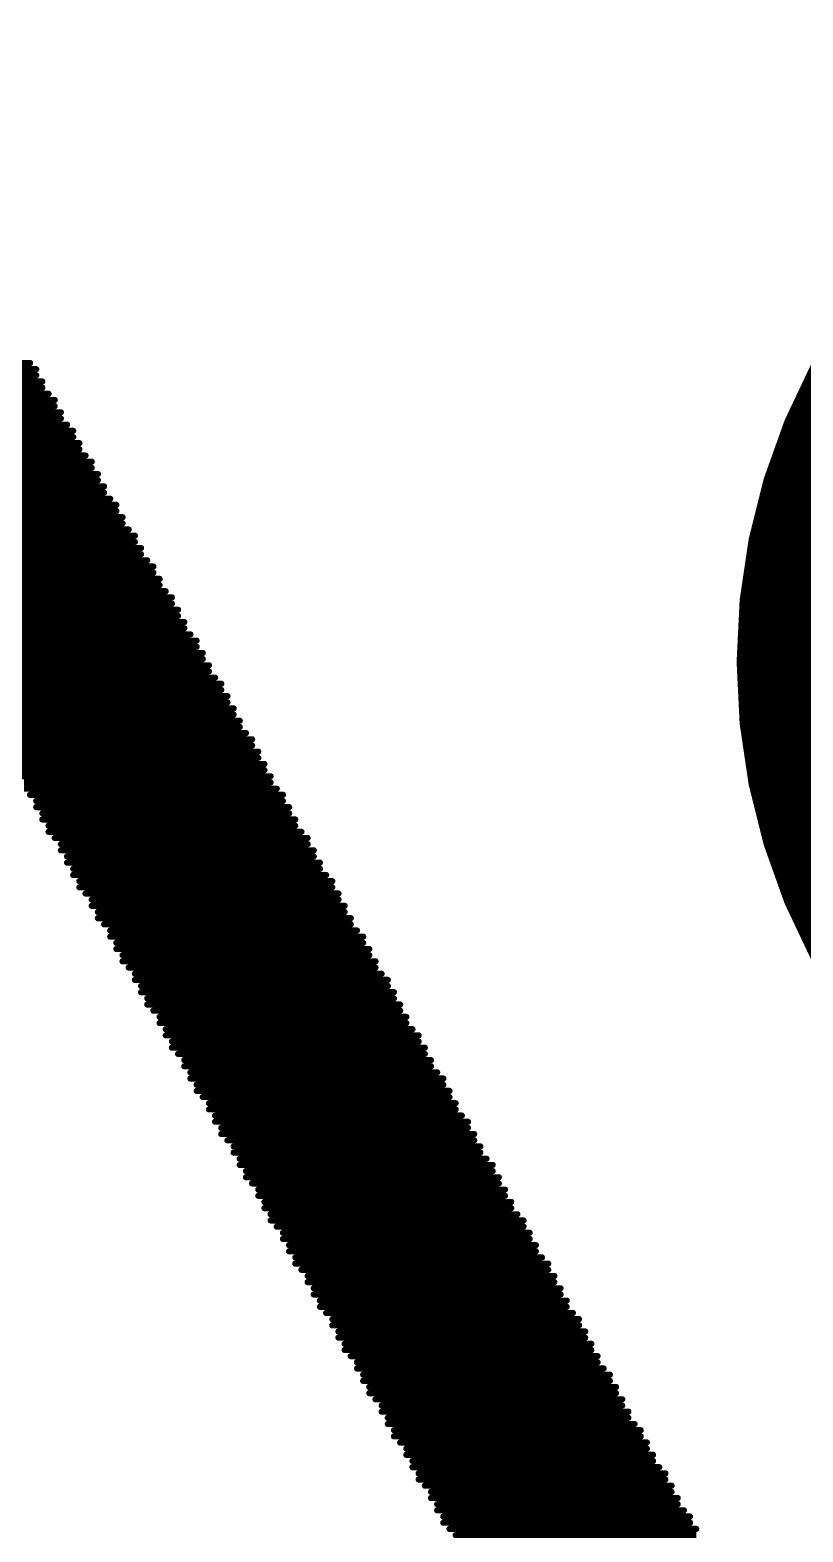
# Model space of a CAD drawing. Header units: inches. Extents: x 32166 to 66782, y 2386 to 7162.
# Drawn here: x 33135.6 to 33167.4, y 3663.3 to 3725.1 of the extents above; entities that cross this region are included whole.
import ezdxf

# ---------------------------------------------------------------- set-up
doc = ezdxf.new("R2010")
doc.units = ezdxf.units.IN
doc.header["$LTSCALE"] = 0.64311
doc.header["$MEASUREMENT"] = 0
doc.layers.get('0').update_dxf_attribs({"linetype": 'CONTINUOUS'})
for name, color, linetype in [('MULTILAYER', 9, 'CONTINUOUS'), ('TOPLAYER', 1, 'CONTINUOUS'), ('TOPOVERLAY', 2, 'CONTINUOUS'), ('TOPSOLDER', 216, 'CONTINUOUS')]:
    doc.layers.add(name, color=color, linetype=linetype)

# ---------------------------------------------------------------- blocks, each defined once
blk = doc.blocks.new('_________1')
at = {"layer": 'TOPOVERLAY', "const_width": 0.0254}
for points in [[(-2.6416, 1.2954), (-3.6322, 1.2954)], [(-2.6162, 1.27), (-3.6322, 1.27)], [(-2.5908, 1.2446), (-3.6068, 1.2446)], [(-2.5908, 1.2192), (-3.6068, 1.2192)], [(-2.5654, 1.1938), (-3.5814, 1.1938)], [(-2.5654, 1.1684), (-3.556, 1.1684)], [(-2.54, 1.143), (-3.556, 1.143)], [(-2.54, 1.1176), (-3.5306, 1.1176)], [(-2.5146, 1.0922), (-3.5306, 1.0922)], [(-2.4892, 1.0668), (-3.5052, 1.0668)], [(-2.4892, 1.0414), (-3.5052, 1.0414)], [(-2.4638, 1.016), (-3.4798, 1.016)], [(-2.4638, 0.9906), (-3.4544, 0.9906)], [(-2.4384, 0.9652), (-3.4544, 0.9652)], [(-2.4384, 0.9398), (-3.429, 0.9398)], [(-2.413, 0.9144), (-3.429, 0.9144)], [(-2.3876, 0.889), (-3.4036, 0.889)], [(-2.3876, 0.8636), (-3.4036, 0.8636)], [(-2.3622, 0.8382), (-3.3782, 0.8382)], [(-2.3622, 0.8128), (-3.3528, 0.8128)], [(-2.3368, 0.7874), (-3.3528, 0.7874)], [(-2.3368, 0.762), (-3.3274, 0.762)], [(-2.3114, 0.7366), (-3.3274, 0.7366)], [(-2.286, 0.7112), (-3.302, 0.7112)], [(-2.286, 0.6858), (-3.302, 0.6858)], [(-2.2606, 0.6604), (-3.2766, 0.6604)], [(-2.2606, 0.635), (-3.2766, 0.635)], [(-2.2352, 0.6096), (-3.2512, 0.6096)], [(-2.2352, 0.5842), (-3.2258, 0.5842)], [(-2.2098, 0.5588), (-3.2258, 0.5588)], [(-2.1844, 0.5334), (-3.2004, 0.5334)], [(-2.1844, 0.508), (-3.2004, 0.508)], [(-2.159, 0.4826), (-3.175, 0.4826)], [(-2.159, 0.4572), (-3.175, 0.4572)], [(-2.1336, 0.4318), (-3.1496, 0.4318)], [(-2.1336, 0.4064), (-3.1496, 0.4064)], [(-2.1082, 0.381), (-3.1242, 0.381)], [(-2.0828, 0.3556), (-3.0988, 0.3556)], [(-2.0828, 0.3302), (-3.0988, 0.3302)], [(-2.0574, 0.3048), (-3.0734, 0.3048)], [(-2.0574, 0.2794), (-3.0734, 0.2794)], [(-2.032, 0.254), (-3.048, 0.254)], [(-2.032, 0.2286), (-3.048, 0.2286)], [(-2.0066, 0.2032), (-3.0226, 0.2032)], [(-1.9812, 0.1778), (-3.0226, 0.1778)], [(-1.9812, 0.1524), (-2.9972, 0.1524)], [(-1.9558, 0.127), (-2.9718, 0.127)], [(-1.9558, 0.1016), (-2.9718, 0.1016)], [(-1.9304, 0.0762), (-2.9464, 0.0762)], [(-1.9304, 0.0508), (-2.9464, 0.0508)], [(-1.905, 0.0254), (-2.921, 0.0254)], [(-1.8796, 0), (-2.921, 0)], [(-1.8796, -0.0254), (-2.8956, -0.0254)], [(-1.8542, -0.0508), (-2.8702, -0.0508)], [(-1.8542, -0.0762), (-2.8702, -0.0762)], [(-1.8288, -0.1016), (-2.8448, -0.1016)], [(-1.8288, -0.127), (-2.8448, -0.127)], [(-1.8034, -0.1524), (-2.8194, -0.1524)], [(-1.778, -0.1778), (-2.8194, -0.1778)], [(-1.778, -0.2032), (-2.794, -0.2032)], [(-1.7526, -0.2286), (-2.794, -0.2286)], [(-1.7526, -0.254), (-2.7686, -0.254)], [(-1.7272, -0.2794), (-2.7432, -0.2794)], [(-1.7272, -0.3048), (-2.7432, -0.3048)], [(-1.7018, -0.3302), (-2.7178, -0.3302)], [(-1.6764, -0.3556), (-2.7178, -0.3556)], [(-1.6764, -0.381), (-2.6924, -0.381)], [(-1.651, -0.4064), (-2.6924, -0.4064)], [(-1.651, -0.4318), (-2.667, -0.4318)], [(-1.6256, -0.4572), (-2.6416, -0.4572)], [(-1.6256, -0.4826), (-2.6416, -0.4826)], [(-1.6002, -0.508), (-2.6162, -0.508)], [(-1.5748, -0.5334), (-2.6162, -0.5334)], [(-1.5748, -0.5588), (-2.5908, -0.5588)], [(-1.5494, -0.5842), (-2.5908, -0.5842)], [(-1.5494, -0.6096), (-2.5654, -0.6096)], [(-1.524, -0.635), (-2.54, -0.635)], [(-1.524, -0.6604), (-2.54, -0.6604)], [(-1.4986, -0.6858), (-2.5146, -0.6858)], [(-1.4732, -0.7112), (-2.5146, -0.7112)], [(-1.4732, -0.7366), (-2.4892, -0.7366)], [(-1.4478, -0.762), (-2.4892, -0.762)], [(-1.4478, -0.7874), (-2.4638, -0.7874)], [(-1.4224, -0.8128), (-2.4384, -0.8128)], [(-1.4224, -0.8382), (-2.4384, -0.8382)], [(-1.397, -0.8636), (-2.413, -0.8636)], [(-1.3716, -0.889), (-2.413, -0.889)], [(-1.3716, -0.9144), (-2.3876, -0.9144)], [(-1.3462, -0.9398), (-2.3876, -0.9398)], [(-1.3462, -0.9652), (-2.3622, -0.9652)], [(-1.3208, -0.9906), (-2.3622, -0.9906)], [(-1.3208, -1.016), (-2.3368, -1.016)], [(-1.2954, -1.0414), (-2.3114, -1.0414)], [(-1.27, -1.0668), (-2.3114, -1.0668)], [(-1.27, -1.0922), (-2.286, -1.0922)], [(-1.2446, -1.1176), (-2.286, -1.1176)], [(-1.2446, -1.143), (-2.2606, -1.143)], [(-1.2192, -1.1684), (-2.2606, -1.1684)], [(-1.2192, -1.1938), (-2.2352, -1.1938)], [(-1.1938, -1.2192), (-2.2098, -1.2192)], [(-1.1684, -1.2446), (-2.2098, -1.2446)], [(-1.1684, -1.27), (-2.1844, -1.27)], [(-1.143, -1.2954), (-2.1844, -1.2954)], [(-1.143, -1.3208), (-2.159, -1.3208)], [(-1.1176, -1.3462), (-2.159, -1.3462)], [(-1.0922, -1.3716), (-2.1336, -1.3716)], [(-1.0922, -1.397), (-2.1336, -1.397)], [(-1.0668, -1.4224), (-2.1082, -1.4224)], [(-1.0668, -1.4478), (-2.0828, -1.4478)], [(-1.0414, -1.4732), (-2.0828, -1.4732)], [(-1.0414, -1.4986), (-2.0574, -1.4986)], [(-1.016, -1.524), (-2.0574, -1.524)], [(-1.016, -1.5494), (-2.032, -1.5494)], [(-0.9906, -1.5748), (-2.032, -1.5748)], [(-0.9652, -1.6002), (-2.0066, -1.6002)], [(-0.9652, -1.6256), (-1.9812, -1.6256)], [(-0.9398, -1.651), (-1.9812, -1.651)], [(-0.9398, -1.6764), (-1.9558, -1.6764)], [(-0.9144, -1.7018), (-1.9558, -1.7018)], [(-0.9144, -1.7272), (-1.9304, -1.7272)], [(-0.889, -1.7526), (-1.9304, -1.7526)], [(-0.8636, -1.778), (-1.905, -1.778)], [(-0.8636, -1.8034), (-1.8796, -1.8034)], [(-0.8382, -1.8288), (-1.8796, -1.8288)], [(-0.8382, -1.8542), (-1.8542, -1.8542)], [(-0.8128, -1.8796), (-1.8542, -1.8796)], [(-0.7874, -1.905), (-1.8288, -1.905)], [(-0.7874, -1.9304), (-1.8288, -1.9304)], [(-0.762, -1.9558), (-1.8034, -1.9558)], [(-0.762, -1.9812), (-1.8034, -1.9812)], [(-0.7366, -2.0066), (-1.778, -2.0066)], [(-0.7366, -2.032), (-1.7526, -2.032)], [(-0.7112, -2.0574), (-1.7526, -2.0574)], [(-0.6858, -2.0828), (-1.7272, -2.0828)], [(-0.6858, -2.1082), (-1.7272, -2.1082)], [(-0.6604, -2.1336), (-1.7018, -2.1336)], [(-0.6604, -2.159), (-1.7018, -2.159)], [(-0.635, -2.1844), (-1.6764, -2.1844)], [(-0.635, -2.2098), (-1.6764, -2.2098)], [(-0.6096, -2.2352), (-1.651, -2.2352)], [(-0.5842, -2.2606), (-1.6256, -2.2606)], [(-0.5842, -2.286), (-1.6256, -2.286)], [(-0.5588, -2.3114), (-1.6002, -2.3114)], [(-0.5588, -2.3368), (-1.6002, -2.3368)], [(-0.5334, -2.3622), (-1.5748, -2.3622)], [(-0.5334, -2.3876), (-1.5748, -2.3876)], [(-0.508, -2.413), (-1.5494, -2.413)], [(-0.4826, -2.4384), (-1.524, -2.4384)], [(-0.4826, -2.4638), (-1.524, -2.4638)], [(-0.4572, -2.4892), (-1.4986, -2.4892)], [(-0.4572, -2.5146), (-1.4986, -2.5146)], [(-0.4318, -2.54), (-1.4732, -2.54)], [(-0.4318, -2.5654), (-1.4732, -2.5654)], [(-0.4064, -2.5908), (-1.4478, -2.5908)], [(-0.381, -2.6162), (-1.4224, -2.6162)], [(-0.381, -2.6416), (-1.4224, -2.6416)], [(-0.3556, -2.667), (-1.397, -2.667)], [(-0.3556, -2.6924), (-1.397, -2.6924)], [(-0.3302, -2.7178), (-1.3716, -2.7178)], [(-0.3302, -2.7432), (-1.3462, -2.7432)], [(-0.3048, -2.7686), (-1.3462, -2.7686)], [(-0.2794, -2.794), (-1.3208, -2.794)], [(-0.2794, -2.8194), (-1.3208, -2.8194)], [(-0.254, -2.8448), (-1.2954, -2.8448)], [(-0.254, -2.8702), (-1.27, -2.8702)], [(-0.2286, -2.8956), (-1.27, -2.8956)], [(-0.2286, -2.921), (-1.2446, -2.921)], [(-0.2032, -2.9464), (-1.2446, -2.9464)], [(-0.1778, -2.9718), (-1.2192, -2.9718)], [(-0.1778, -2.9972), (-1.1938, -2.9972)], [(-0.1524, -3.0226), (-1.1938, -3.0226)], [(-0.1524, -3.048), (-1.1684, -3.048)], [(-0.127, -3.0734), (-1.1684, -3.0734)], [(-0.127, -3.0988), (-1.143, -3.0988)], [(-0.1016, -3.1242), (-1.143, -3.1242)], [(-0.0762, -3.1496), (-1.1176, -3.1496)], [(-0.0762, -3.175), (-1.0922, -3.175)], [(-0.0508, -3.2004), (-1.0922, -3.2004)], [(-0.0508, -3.2258), (-1.0668, -3.2258)], [(-0.0254, -3.2512), (-1.0668, -3.2512)], [(-0.0254, -3.2766), (-1.0414, -3.2766)], [(0.9652, -3.302), (-1.016, -3.302)], [(0.9398, -3.3274), (-1.016, -3.3274)], [(0.9144, -3.3528), (-0.9906, -3.3528)], [(0.9144, -3.3782), (-0.9906, -3.3782)], [(0.889, -3.4036), (-0.9652, -3.4036)], [(0.889, -3.429), (-0.9398, -3.429)], [(0.8636, -3.4544), (-0.9398, -3.4544)], [(0.8636, -3.4798), (-0.9144, -3.4798)], [(0.8382, -3.5052), (-0.9144, -3.5052)], [(0.8382, -3.5306), (-0.889, -3.5306)]]:
    blk.add_lwpolyline(points, dxfattribs=at)
at = {"layer": 'TOPOVERLAY', "const_width": 0.0127}
for points in [[(-2.64795, 1.2954, 1), (-2.63525, 1.2954, 1)], [(-3.63855, 1.27, 1), (-3.62585, 1.27, 1)], [(-3.61315, 1.2446, 1), (-3.60045, 1.2446, 1)], [(-2.62255, 1.27, 1), (-2.60985, 1.27, 1)], [(-2.59715, 1.2446, 1), (-2.58445, 1.2446, 1)], [(-3.61315, 1.2192, 1), (-3.60045, 1.2192, 1)], [(-3.58775, 1.1938, 1), (-3.57505, 1.1938, 1)], [(-3.56235, 1.1684, 1), (-3.54965, 1.1684, 1)], [(-2.59715, 1.2192, 1), (-2.58445, 1.2192, 1)], [(-2.57175, 1.1938, 1), (-2.55905, 1.1938, 1)], [(-2.57175, 1.1684, 1), (-2.55905, 1.1684, 1)], [(-3.56235, 1.143, 1), (-3.54965, 1.143, 1)], [(-3.53695, 1.1176, 1), (-3.52425, 1.1176, 1)], [(-2.54635, 1.143, 1), (-2.53365, 1.143, 1)], [(-2.54635, 1.1176, 1), (-2.53365, 1.1176, 1)], [(-3.53695, 1.0922, 1), (-3.52425, 1.0922, 1)], [(-3.51155, 1.0668, 1), (-3.49885, 1.0668, 1)], [(-3.51155, 1.0414, 1), (-3.49885, 1.0414, 1)], [(-2.52095, 1.0922, 1), (-2.50825, 1.0922, 1)], [(-2.49555, 1.0668, 1), (-2.48285, 1.0668, 1)], [(-2.49555, 1.0414, 1), (-2.48285, 1.0414, 1)], [(-3.48615, 1.016, 1), (-3.47345, 1.016, 1)], [(-3.46075, 0.9906, 1), (-3.44805, 0.9906, 1)], [(-2.47015, 1.016, 1), (-2.45745, 1.016, 1)], [(-2.47015, 0.9906, 1), (-2.45745, 0.9906, 1)], [(-3.46075, 0.9652, 1), (-3.44805, 0.9652, 1)], [(-3.43535, 0.9398, 1), (-3.42265, 0.9398, 1)], [(-2.44475, 0.9652, 1), (-2.43205, 0.9652, 1)], [(-2.44475, 0.9398, 1), (-2.43205, 0.9398, 1)], [(-3.43535, 0.9144, 1), (-3.42265, 0.9144, 1)], [(-3.40995, 0.889, 1), (-3.39725, 0.889, 1)], [(-3.40995, 0.8636, 1), (-3.39725, 0.8636, 1)], [(-2.41935, 0.9144, 1), (-2.40665, 0.9144, 1)], [(-2.39395, 0.889, 1), (-2.38125, 0.889, 1)], [(-2.39395, 0.8636, 1), (-2.38125, 0.8636, 1)], [(-3.38455, 0.8382, 1), (-3.37185, 0.8382, 1)], [(-3.35915, 0.8128, 1), (-3.34645, 0.8128, 1)], [(-2.36855, 0.8382, 1), (-2.35585, 0.8382, 1)], [(-2.36855, 0.8128, 1), (-2.35585, 0.8128, 1)], [(-3.35915, 0.7874, 1), (-3.34645, 0.7874, 1)], [(-3.33375, 0.762, 1), (-3.32105, 0.762, 1)], [(-3.33375, 0.7366, 1), (-3.32105, 0.7366, 1)], [(-2.34315, 0.7874, 1), (-2.33045, 0.7874, 1)], [(-2.34315, 0.762, 1), (-2.33045, 0.762, 1)], [(-2.31775, 0.7366, 1), (-2.30505, 0.7366, 1)], [(-3.30835, 0.7112, 1), (-3.29565, 0.7112, 1)], [(-3.30835, 0.6858, 1), (-3.29565, 0.6858, 1)], [(-2.29235, 0.7112, 1), (-2.27965, 0.7112, 1)], [(-2.29235, 0.6858, 1), (-2.27965, 0.6858, 1)], [(-3.28295, 0.6604, 1), (-3.27025, 0.6604, 1)], [(-3.28295, 0.635, 1), (-3.27025, 0.635, 1)], [(-3.25755, 0.6096, 1), (-3.24485, 0.6096, 1)], [(-2.26695, 0.6604, 1), (-2.25425, 0.6604, 1)], [(-2.26695, 0.635, 1), (-2.25425, 0.635, 1)], [(-2.24155, 0.6096, 1), (-2.22885, 0.6096, 1)], [(-3.23215, 0.5842, 1), (-3.21945, 0.5842, 1)], [(-3.23215, 0.5588, 1), (-3.21945, 0.5588, 1)], [(-2.24155, 0.5842, 1), (-2.22885, 0.5842, 1)], [(-2.21615, 0.5588, 1), (-2.20345, 0.5588, 1)], [(-3.20675, 0.5334, 1), (-3.19405, 0.5334, 1)], [(-3.20675, 0.508, 1), (-3.19405, 0.508, 1)], [(-3.18135, 0.4826, 1), (-3.16865, 0.4826, 1)], [(-2.19075, 0.5334, 1), (-2.17805, 0.5334, 1)], [(-2.19075, 0.508, 1), (-2.17805, 0.508, 1)], [(-2.16535, 0.4826, 1), (-2.15265, 0.4826, 1)], [(-3.18135, 0.4572, 1), (-3.16865, 0.4572, 1)], [(-3.15595, 0.4318, 1), (-3.14325, 0.4318, 1)], [(-2.16535, 0.4572, 1), (-2.15265, 0.4572, 1)], [(-2.13995, 0.4318, 1), (-2.12725, 0.4318, 1)], [(-3.15595, 0.4064, 1), (-3.14325, 0.4064, 1)], [(-3.13055, 0.381, 1), (-3.11785, 0.381, 1)], [(-2.13995, 0.4064, 1), (-2.12725, 0.4064, 1)], [(-2.11455, 0.381, 1), (-2.10185, 0.381, 1)], [(-3.10515, 0.3556, 1), (-3.09245, 0.3556, 1)], [(-3.10515, 0.3302, 1), (-3.09245, 0.3302, 1)], [(-3.07975, 0.3048, 1), (-3.06705, 0.3048, 1)], [(-2.08915, 0.3556, 1), (-2.07645, 0.3556, 1)], [(-2.08915, 0.3302, 1), (-2.07645, 0.3302, 1)], [(-2.06375, 0.3048, 1), (-2.05105, 0.3048, 1)], [(-3.07975, 0.2794, 1), (-3.06705, 0.2794, 1)], [(-3.05435, 0.254, 1), (-3.04165, 0.254, 1)], [(-2.06375, 0.2794, 1), (-2.05105, 0.2794, 1)], [(-2.03835, 0.254, 1), (-2.02565, 0.254, 1)], [(-3.05435, 0.2286, 1), (-3.04165, 0.2286, 1)], [(-3.02895, 0.2032, 1), (-3.01625, 0.2032, 1)], [(-3.02895, 0.1778, 1), (-3.01625, 0.1778, 1)], [(-2.03835, 0.2286, 1), (-2.02565, 0.2286, 1)], [(-2.01295, 0.2032, 1), (-2.00025, 0.2032, 1)], [(-1.98755, 0.1778, 1), (-1.97485, 0.1778, 1)], [(-3.00355, 0.1524, 1), (-2.99085, 0.1524, 1)], [(-2.97815, 0.127, 1), (-2.96545, 0.127, 1)], [(-1.98755, 0.1524, 1), (-1.97485, 0.1524, 1)], [(-1.96215, 0.127, 1), (-1.94945, 0.127, 1)], [(-2.97815, 0.1016, 1), (-2.96545, 0.1016, 1)], [(-2.95275, 0.0762, 1), (-2.94005, 0.0762, 1)], [(-2.95275, 0.0508, 1), (-2.94005, 0.0508, 1)], [(-1.96215, 0.1016, 1), (-1.94945, 0.1016, 1)], [(-1.93675, 0.0762, 1), (-1.92405, 0.0762, 1)], [(-1.93675, 0.0508, 1), (-1.92405, 0.0508, 1)], [(-2.92735, 0.0254, 1), (-2.91465, 0.0254, 1)], [(-2.92735, 0, 1), (-2.91465, 0, 1)], [(-1.91135, 0.0254, 1), (-1.89865, 0.0254, 1)], [(-1.88595, 0, 1), (-1.87325, 0, 1)], [(-2.90195, -0.0254, 1), (-2.88925, -0.0254, 1)], [(-2.87655, -0.0508, 1), (-2.86385, -0.0508, 1)], [(-1.88595, -0.0254, 1), (-1.87325, -0.0254, 1)], [(-1.86055, -0.0508, 1), (-1.84785, -0.0508, 1)], [(-2.87655, -0.0762, 1), (-2.86385, -0.0762, 1)], [(-2.85115, -0.1016, 1), (-2.83845, -0.1016, 1)], [(-2.85115, -0.127, 1), (-2.83845, -0.127, 1)], [(-1.86055, -0.0762, 1), (-1.84785, -0.0762, 1)], [(-1.83515, -0.1016, 1), (-1.82245, -0.1016, 1)], [(-1.83515, -0.127, 1), (-1.82245, -0.127, 1)], [(-2.82575, -0.1524, 1), (-2.81305, -0.1524, 1)], [(-2.82575, -0.1778, 1), (-2.81305, -0.1778, 1)], [(-1.80975, -0.1524, 1), (-1.79705, -0.1524, 1)], [(-1.78435, -0.1778, 1), (-1.77165, -0.1778, 1)], [(-2.80035, -0.2032, 1), (-2.78765, -0.2032, 1)], [(-2.80035, -0.2286, 1), (-2.78765, -0.2286, 1)], [(-2.77495, -0.254, 1), (-2.76225, -0.254, 1)], [(-1.78435, -0.2032, 1), (-1.77165, -0.2032, 1)], [(-1.75895, -0.2286, 1), (-1.74625, -0.2286, 1)], [(-1.75895, -0.254, 1), (-1.74625, -0.254, 1)], [(-2.74955, -0.2794, 1), (-2.73685, -0.2794, 1)], [(-2.74955, -0.3048, 1), (-2.73685, -0.3048, 1)], [(-1.73355, -0.2794, 1), (-1.72085, -0.2794, 1)], [(-1.73355, -0.3048, 1), (-1.72085, -0.3048, 1)], [(-2.72415, -0.3302, 1), (-2.71145, -0.3302, 1)], [(-2.72415, -0.3556, 1), (-2.71145, -0.3556, 1)], [(-2.69875, -0.381, 1), (-2.68605, -0.381, 1)], [(-1.70815, -0.3302, 1), (-1.69545, -0.3302, 1)], [(-1.68275, -0.3556, 1), (-1.67005, -0.3556, 1)], [(-1.68275, -0.381, 1), (-1.67005, -0.381, 1)], [(-2.69875, -0.4064, 1), (-2.68605, -0.4064, 1)], [(-2.67335, -0.4318, 1), (-2.66065, -0.4318, 1)], [(-1.65735, -0.4064, 1), (-1.64465, -0.4064, 1)], [(-1.65735, -0.4318, 1), (-1.64465, -0.4318, 1)], [(-2.64795, -0.4572, 1), (-2.63525, -0.4572, 1)], [(-2.64795, -0.4826, 1), (-2.63525, -0.4826, 1)], [(-1.63195, -0.4572, 1), (-1.61925, -0.4572, 1)], [(-1.63195, -0.4826, 1), (-1.61925, -0.4826, 1)], [(-2.62255, -0.508, 1), (-2.60985, -0.508, 1)], [(-2.62255, -0.5334, 1), (-2.60985, -0.5334, 1)], [(-2.59715, -0.5588, 1), (-2.58445, -0.5588, 1)], [(-1.60655, -0.508, 1), (-1.59385, -0.508, 1)], [(-1.58115, -0.5334, 1), (-1.56845, -0.5334, 1)], [(-1.58115, -0.5588, 1), (-1.56845, -0.5588, 1)], [(-2.59715, -0.5842, 1), (-2.58445, -0.5842, 1)], [(-2.57175, -0.6096, 1), (-2.55905, -0.6096, 1)], [(-1.55575, -0.5842, 1), (-1.54305, -0.5842, 1)], [(-1.55575, -0.6096, 1), (-1.54305, -0.6096, 1)], [(-2.54635, -0.635, 1), (-2.53365, -0.635, 1)], [(-2.54635, -0.6604, 1), (-2.53365, -0.6604, 1)], [(-2.52095, -0.6858, 1), (-2.50825, -0.6858, 1)], [(-1.53035, -0.635, 1), (-1.51765, -0.635, 1)], [(-1.53035, -0.6604, 1), (-1.51765, -0.6604, 1)], [(-1.50495, -0.6858, 1), (-1.49225, -0.6858, 1)], [(-2.52095, -0.7112, 1), (-2.50825, -0.7112, 1)], [(-2.49555, -0.7366, 1), (-2.48285, -0.7366, 1)], [(-1.47955, -0.7112, 1), (-1.46685, -0.7112, 1)], [(-1.47955, -0.7366, 1), (-1.46685, -0.7366, 1)], [(-2.49555, -0.762, 1), (-2.48285, -0.762, 1)], [(-2.47015, -0.7874, 1), (-2.45745, -0.7874, 1)], [(-2.44475, -0.8128, 1), (-2.43205, -0.8128, 1)], [(-1.45415, -0.762, 1), (-1.44145, -0.762, 1)], [(-1.45415, -0.7874, 1), (-1.44145, -0.7874, 1)], [(-1.42875, -0.8128, 1), (-1.41605, -0.8128, 1)], [(-2.44475, -0.8382, 1), (-2.43205, -0.8382, 1)], [(-2.41935, -0.8636, 1), (-2.40665, -0.8636, 1)], [(-1.42875, -0.8382, 1), (-1.41605, -0.8382, 1)], [(-1.40335, -0.8636, 1), (-1.39065, -0.8636, 1)], [(-2.41935, -0.889, 1), (-2.40665, -0.889, 1)], [(-2.39395, -0.9144, 1), (-2.38125, -0.9144, 1)], [(-2.39395, -0.9398, 1), (-2.38125, -0.9398, 1)], [(-1.37795, -0.889, 1), (-1.36525, -0.889, 1)], [(-1.37795, -0.9144, 1), (-1.36525, -0.9144, 1)], [(-1.35255, -0.9398, 1), (-1.33985, -0.9398, 1)], [(-2.36855, -0.9652, 1), (-2.35585, -0.9652, 1)], [(-2.36855, -0.9906, 1), (-2.35585, -0.9906, 1)], [(-1.35255, -0.9652, 1), (-1.33985, -0.9652, 1)], [(-1.32715, -0.9906, 1), (-1.31445, -0.9906, 1)], [(-2.34315, -1.016, 1), (-2.33045, -1.016, 1)], [(-2.31775, -1.0414, 1), (-2.30505, -1.0414, 1)], [(-1.32715, -1.016, 1), (-1.31445, -1.016, 1)], [(-1.30175, -1.0414, 1), (-1.28905, -1.0414, 1)], [(-2.31775, -1.0668, 1), (-2.30505, -1.0668, 1)], [(-2.29235, -1.0922, 1), (-2.27965, -1.0922, 1)], [(-2.29235, -1.1176, 1), (-2.27965, -1.1176, 1)], [(-1.27635, -1.0668, 1), (-1.26365, -1.0668, 1)], [(-1.27635, -1.0922, 1), (-1.26365, -1.0922, 1)], [(-1.25095, -1.1176, 1), (-1.23825, -1.1176, 1)], [(-2.26695, -1.143, 1), (-2.25425, -1.143, 1)], [(-2.26695, -1.1684, 1), (-2.25425, -1.1684, 1)], [(-1.25095, -1.143, 1), (-1.23825, -1.143, 1)], [(-1.22555, -1.1684, 1), (-1.21285, -1.1684, 1)], [(-2.24155, -1.1938, 1), (-2.22885, -1.1938, 1)], [(-2.21615, -1.2192, 1), (-2.20345, -1.2192, 1)], [(-2.21615, -1.2446, 1), (-2.20345, -1.2446, 1)], [(-1.22555, -1.1938, 1), (-1.21285, -1.1938, 1)], [(-1.20015, -1.2192, 1), (-1.18745, -1.2192, 1)], [(-1.17475, -1.2446, 1), (-1.16205, -1.2446, 1)], [(-2.19075, -1.27, 1), (-2.17805, -1.27, 1)], [(-2.19075, -1.2954, 1), (-2.17805, -1.2954, 1)], [(-1.17475, -1.27, 1), (-1.16205, -1.27, 1)], [(-1.14935, -1.2954, 1), (-1.13665, -1.2954, 1)], [(-2.16535, -1.3208, 1), (-2.15265, -1.3208, 1)], [(-2.16535, -1.3462, 1), (-2.15265, -1.3462, 1)], [(-2.13995, -1.3716, 1), (-2.12725, -1.3716, 1)], [(-1.14935, -1.3208, 1), (-1.13665, -1.3208, 1)], [(-1.12395, -1.3462, 1), (-1.11125, -1.3462, 1)], [(-1.09855, -1.3716, 1), (-1.08585, -1.3716, 1)], [(-2.13995, -1.397, 1), (-2.12725, -1.397, 1)], [(-2.11455, -1.4224, 1), (-2.10185, -1.4224, 1)], [(-1.09855, -1.397, 1), (-1.08585, -1.397, 1)], [(-1.07315, -1.4224, 1), (-1.06045, -1.4224, 1)], [(-2.08915, -1.4478, 1), (-2.07645, -1.4478, 1)], [(-2.08915, -1.4732, 1), (-2.07645, -1.4732, 1)], [(-1.07315, -1.4478, 1), (-1.06045, -1.4478, 1)], [(-1.04775, -1.4732, 1), (-1.03505, -1.4732, 1)], [(-2.06375, -1.4986, 1), (-2.05105, -1.4986, 1)], [(-2.06375, -1.524, 1), (-2.05105, -1.524, 1)], [(-2.03835, -1.5494, 1), (-2.02565, -1.5494, 1)], [(-1.04775, -1.4986, 1), (-1.03505, -1.4986, 1)], [(-1.02235, -1.524, 1), (-1.00965, -1.524, 1)], [(-1.02235, -1.5494, 1), (-1.00965, -1.5494, 1)], [(-2.03835, -1.5748, 1), (-2.02565, -1.5748, 1)], [(-2.01295, -1.6002, 1), (-2.00025, -1.6002, 1)], [(-0.99695, -1.5748, 1), (-0.98425, -1.5748, 1)], [(-0.97155, -1.6002, 1), (-0.95885, -1.6002, 1)], [(-1.98755, -1.6256, 1), (-1.97485, -1.6256, 1)], [(-1.98755, -1.651, 1), (-1.97485, -1.651, 1)], [(-1.96215, -1.6764, 1), (-1.94945, -1.6764, 1)], [(-0.97155, -1.6256, 1), (-0.95885, -1.6256, 1)], [(-0.94615, -1.651, 1), (-0.93345, -1.651, 1)], [(-0.94615, -1.6764, 1), (-0.93345, -1.6764, 1)], [(-1.96215, -1.7018, 1), (-1.94945, -1.7018, 1)], [(-1.93675, -1.7272, 1), (-1.92405, -1.7272, 1)], [(-0.92075, -1.7018, 1), (-0.90805, -1.7018, 1)], [(-0.92075, -1.7272, 1), (-0.90805, -1.7272, 1)], [(-1.93675, -1.7526, 1), (-1.92405, -1.7526, 1)], [(-1.91135, -1.778, 1), (-1.89865, -1.778, 1)], [(-1.88595, -1.8034, 1), (-1.87325, -1.8034, 1)], [(-0.89535, -1.7526, 1), (-0.88265, -1.7526, 1)], [(-1.88595, -1.8288, 1), (-1.87325, -1.8288, 1)], [(-1.86055, -1.8542, 1), (-1.84785, -1.8542, 1)], [(-1.86055, -1.8796, 1), (-1.84785, -1.8796, 1)], [(-1.83515, -1.905, 1), (-1.82245, -1.905, 1)], [(-1.83515, -1.9304, 1), (-1.82245, -1.9304, 1)], [(-1.80975, -1.9558, 1), (-1.79705, -1.9558, 1)], [(-1.80975, -1.9812, 1), (-1.79705, -1.9812, 1)], [(-1.78435, -2.0066, 1), (-1.77165, -2.0066, 1)], [(-1.75895, -2.032, 1), (-1.74625, -2.032, 1)], [(-1.75895, -2.0574, 1), (-1.74625, -2.0574, 1)], [(-1.73355, -2.0828, 1), (-1.72085, -2.0828, 1)], [(-1.73355, -2.1082, 1), (-1.72085, -2.1082, 1)], [(-1.70815, -2.1336, 1), (-1.69545, -2.1336, 1)], [(-1.70815, -2.159, 1), (-1.69545, -2.159, 1)], [(-1.68275, -2.1844, 1), (-1.67005, -2.1844, 1)], [(-1.68275, -2.2098, 1), (-1.67005, -2.2098, 1)], [(-1.65735, -2.2352, 1), (-1.64465, -2.2352, 1)], [(-1.63195, -2.2606, 1), (-1.61925, -2.2606, 1)], [(-1.63195, -2.286, 1), (-1.61925, -2.286, 1)], [(-1.60655, -2.3114, 1), (-1.59385, -2.3114, 1)], [(-1.60655, -2.3368, 1), (-1.59385, -2.3368, 1)], [(-1.58115, -2.3622, 1), (-1.56845, -2.3622, 1)], [(-1.58115, -2.3876, 1), (-1.56845, -2.3876, 1)], [(-1.55575, -2.413, 1), (-1.54305, -2.413, 1)], [(-1.53035, -2.4384, 1), (-1.51765, -2.4384, 1)], [(-1.53035, -2.4638, 1), (-1.51765, -2.4638, 1)], [(-1.50495, -2.4892, 1), (-1.49225, -2.4892, 1)], [(-1.50495, -2.5146, 1), (-1.49225, -2.5146, 1)], [(-1.47955, -2.54, 1), (-1.46685, -2.54, 1)], [(-1.47955, -2.5654, 1), (-1.46685, -2.5654, 1)], [(-1.45415, -2.5908, 1), (-1.44145, -2.5908, 1)], [(-1.42875, -2.6162, 1), (-1.41605, -2.6162, 1)], [(-1.42875, -2.6416, 1), (-1.41605, -2.6416, 1)], [(-1.40335, -2.667, 1), (-1.39065, -2.667, 1)], [(-1.40335, -2.6924, 1), (-1.39065, -2.6924, 1)], [(-1.37795, -2.7178, 1), (-1.36525, -2.7178, 1)], [(-1.35255, -2.7432, 1), (-1.33985, -2.7432, 1)], [(-1.35255, -2.7686, 1), (-1.33985, -2.7686, 1)], [(-1.32715, -2.794, 1), (-1.31445, -2.794, 1)], [(-1.32715, -2.8194, 1), (-1.31445, -2.8194, 1)], [(-1.30175, -2.8448, 1), (-1.28905, -2.8448, 1)], [(-1.27635, -2.8702, 1), (-1.26365, -2.8702, 1)], [(-1.27635, -2.8956, 1), (-1.26365, -2.8956, 1)], [(-1.25095, -2.921, 1), (-1.23825, -2.921, 1)], [(-1.25095, -2.9464, 1), (-1.23825, -2.9464, 1)], [(-1.22555, -2.9718, 1), (-1.21285, -2.9718, 1)], [(-1.20015, -2.9972, 1), (-1.18745, -2.9972, 1)], [(-1.20015, -3.0226, 1), (-1.18745, -3.0226, 1)], [(-1.17475, -3.048, 1), (-1.16205, -3.048, 1)], [(-1.17475, -3.0734, 1), (-1.16205, -3.0734, 1)], [(-1.14935, -3.0988, 1), (-1.13665, -3.0988, 1)], [(-1.14935, -3.1242, 1), (-1.13665, -3.1242, 1)], [(-1.12395, -3.1496, 1), (-1.11125, -3.1496, 1)], [(-1.09855, -3.175, 1), (-1.08585, -3.175, 1)], [(-1.09855, -3.2004, 1), (-1.08585, -3.2004, 1)], [(-1.07315, -3.2258, 1), (-1.06045, -3.2258, 1)], [(-1.07315, -3.2512, 1), (-1.06045, -3.2512, 1)], [(-1.04775, -3.2766, 1), (-1.03505, -3.2766, 1)], [(-1.02235, -3.302, 1), (-1.00965, -3.302, 1)], [(-1.02235, -3.3274, 1), (-1.00965, -3.3274, 1)], [(-0.99695, -3.3528, 1), (-0.98425, -3.3528, 1)], [(-0.99695, -3.3782, 1), (-0.98425, -3.3782, 1)], [(-0.97155, -3.4036, 1), (-0.95885, -3.4036, 1)], [(-0.94615, -3.429, 1), (-0.93345, -3.429, 1)], [(-0.94615, -3.4544, 1), (-0.93345, -3.4544, 1)], [(-0.92075, -3.4798, 1), (-0.90805, -3.4798, 1)], [(-0.92075, -3.5052, 1), (-0.90805, -3.5052, 1)], [(-0.89535, -3.5306, 1), (-0.88265, -3.5306, 1)]]:
    blk.add_lwpolyline(points, format="xyb", close=True, dxfattribs=at)

msp = doc.modelspace()

# ---------------------------------------------------------------- linework, layer by layer
at = {"layer": 'MULTILAYER', "const_width": 25}
msp.add_lwpolyline([(33178.18, 3699.081, 1), (33203.18, 3699.081, 1)], format="xyb", close=True, dxfattribs=at)
at = {"layer": 'TOPLAYER', "const_width": 25}
msp.add_lwpolyline([(33178.18, 3699.081, 1), (33203.18, 3699.081, 1)], format="xyb", close=True, dxfattribs=at)
at = {"layer": 'TOPSOLDER', "const_width": 26.016}
msp.add_lwpolyline([(33177.672, 3699.081, 1), (33203.688, 3699.081, 1)], format="xyb", close=True, dxfattribs=at)

# ---------------------------------------------------------------- block references
at = {"xscale": 10, "yscale": 10, "zscale": 10, "rotation": 180}
msp.add_blockref('_________1', (33126.68, 3676.081), dxfattribs=at)

doc.saveas('drawing.dxf')
